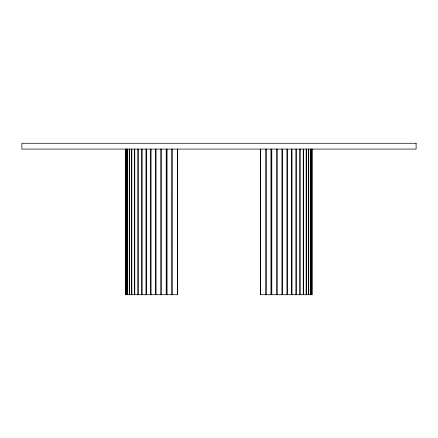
<?xml version="1.0" encoding="UTF-8"?>
<svg xmlns="http://www.w3.org/2000/svg" width="438" height="438" viewBox="0 0 438 438"><rect width="100%" height="100%" fill="white"/><g stroke="black" fill="none" stroke-linecap="round" stroke-linejoin="round"><path stroke-width="0.66" d="M125.728 294.73L125.739 149.079L125.701 294.73L177.505 294.73L177.505 149.079M312.294 149.079L312.261 294.73L260.495 294.73L260.495 149.079M311.703 149.079L311.703 294.73M311.621 149.079L311.621 294.73M310.515 149.079L310.515 294.73M310.372 149.079L310.372 294.73M308.735 149.079L308.735 294.73M308.544 149.079L308.544 294.73M306.392 149.079L306.392 294.73M306.151 149.079L306.151 294.73M303.512 149.079L303.512 294.73M303.227 149.079L303.227 294.73M300.129 149.079L300.129 294.73M299.8 149.079L299.8 294.73M296.28 149.079L296.28 294.73M295.907 149.079L295.907 294.73M292.009 149.079L292.009 294.73M291.604 149.079L291.604 294.73M287.372 149.079L287.372 294.73M286.934 149.079L286.934 294.73M282.422 149.079L282.422 294.73M281.957 149.079L281.957 294.73M277.21 149.079L277.21 294.73M276.723 149.079L276.723 294.73M271.801 149.079L271.801 294.73M271.303 149.079L271.303 294.73M270.974 149.079L270.974 294.73M266.266 149.079L266.266 294.73M265.767 149.079L265.756 294.73M177.33 149.079L177.341 294.73M172.244 149.079L172.233 294.73M171.734 149.079L171.734 294.73M167.026 149.079L167.026 294.73M166.697 149.079L166.697 294.73M166.199 149.079L166.199 294.73M161.277 149.079L161.277 294.73M160.79 149.079L160.79 294.73M156.043 149.079L156.043 294.73M155.578 149.079L155.578 294.73M151.066 149.079L151.066 294.73M150.628 149.079L150.628 294.73M146.396 149.079L146.396 294.73M145.991 149.079L145.991 294.73M142.093 149.079L142.093 294.73M141.72 149.079L141.72 294.73M138.2 149.079L138.2 294.73M137.871 149.079L137.871 294.73M134.773 149.079L134.773 294.73M134.488 149.079L134.488 294.73M131.849 149.079L131.849 294.73M131.608 149.079L131.608 294.73M129.456 149.079L129.456 294.73M129.265 149.079L129.265 294.73M127.628 149.079L127.628 294.73M127.485 149.079L127.485 294.73M126.379 149.079L126.379 294.73M126.297 149.079L126.297 294.73M416.1 143.27L21.9 143.27L21.9 149.079L416.1 149.079L416.1 143.27M260.67 294.73L260.67 149.079L260.659 294.73"/></g></svg>
